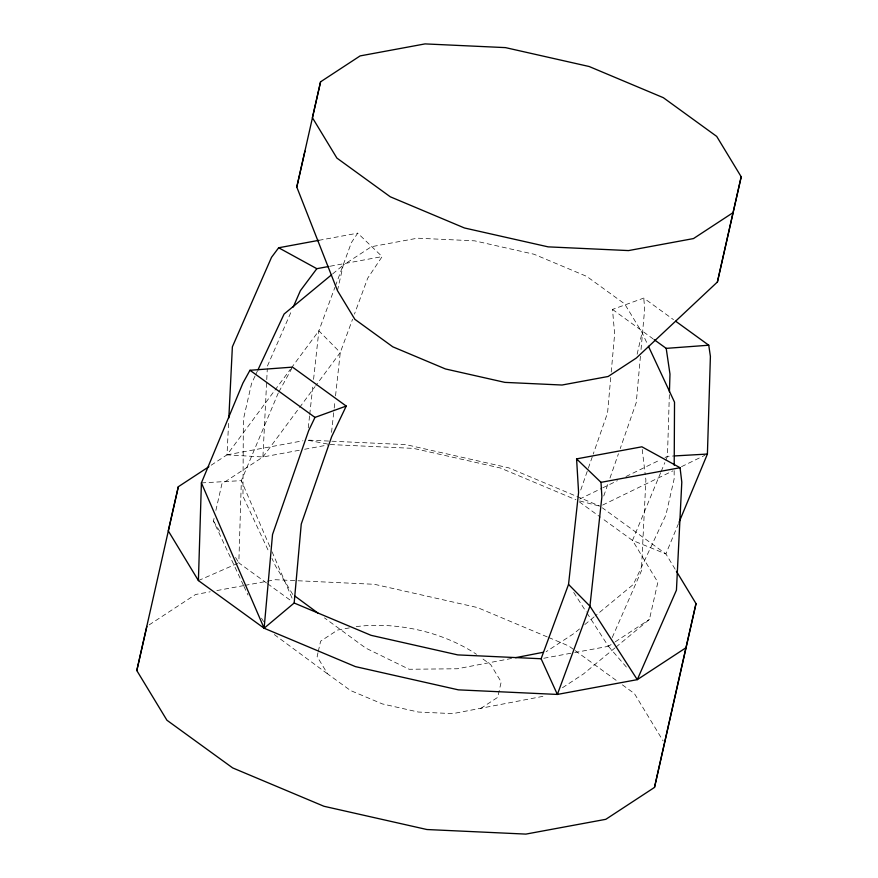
<?xml version="1.0" encoding="UTF-8"?>
<svg xmlns="http://www.w3.org/2000/svg" width="878" height="878" viewBox="0 0 878 878"><rect width="100%" height="100%" fill="white"/><g stroke="black" fill="none" stroke-linecap="round" stroke-linejoin="round"><path stroke-width="0.66" stroke-dasharray="4.39 3.29" d="M674.172 470.685L674.139 478.905L665.93 514.947L633.378 584.419L595.361 615.851M669.354 394.65L667.456 456.33L665.37 461.356M211.159 465.219L227.018 454.837L228.642 422.022M215.878 510.414L221.914 483.855L262.917 456.988L266.682 380.964M266.758 379.603L267.296 368.738M610.737 377.507L607.565 412.89L593.254 454.025M611.231 372.063L614.644 333.958L612.493 309.429L643.761 298.081L673.503 319.647M640.424 356.281L636.276 402.475L620.23 448.592M641.039 349.488L644.693 308.738L643.761 298.081M308.255 427.915L309.583 415.777M309.736 414.427L312.974 384.762M313.567 379.362L318.868 330.819L334.924 287.315M331.544 432.371L334.057 409.367M334.211 408.018L334.946 401.257M335.539 395.846L340.269 352.55L352.572 319.23M243.371 585.143L213.464 521.027L214.067 518.371M337.459 290.618L343.254 265.134L371.361 246.729L417.489 238.19L474.614 240.835L534.054 254.258L586.745 276.405L624.675 303.909L642.059 332.597L647.284 343.77M317.99 652.727L317.123 656.579L327.626 673.909L350.552 690.536L382.391 703.926L418.312 712.036L452.839 713.627L545.26 695.914M318.286 651.443L320.624 641.181L337.602 630.053L349.554 627.847M637.132 354.251L642.059 332.597M615.906 647.141L649.413 619.451L657.863 582.268L632.5 540.42L601.507 517.954M580.742 490.012L587.887 469.445M588.337 468.161L592.804 455.309M603.746 496.004L608.202 483.196M609.98 478.071L618.452 453.717M335.396 286.03L351.441 242.537L357.719 233.153L382.139 256.606L367.695 278.216L354.46 314.104M660.673 472.649L632.5 540.42L665.886 553.919L676.4 571.249M661.2 471.398L664.844 462.607M678.507 523.573L665.886 553.919L602.374 507.846M267.428 366.027L291.606 310.757M574.761 652.53L608.41 646.307L610.056 642.542M612.251 637.516L641.379 570.941L645.89 479.981L645.418 475.997M255.048 376.058L251.558 383.499L243.36 419.541L242.965 496.279L269.052 552.185M255.63 374.818L257.375 371.098M278.26 393.015L241.351 480.639L238.827 562.875L266.495 582.937M278.908 391.84L291.88 368.299M299.255 450.271L262.917 456.988L227.018 454.837L274.166 391.182M274.979 390.084L290.42 369.232M291.233 368.134L318.868 330.819L340.269 352.55L315.839 385.53M262.917 456.988L298.739 408.621M299.563 407.524L315.026 386.627M332.696 273.87L343.254 265.134M579.513 628.944L574.234 633.312L546.138 651.717M584.803 624.576L594.307 616.718M614.863 648.008L583.365 674.041L562.074 688.001M149.117 624.916L195.542 594.505L210.193 591.794M480.716 708.469L497.694 697.351L501.195 681.943L490.692 664.613L480.87 657.49M586.998 613.074L608.41 646.307L614.106 642.575M615.248 641.829L649.413 619.451M579.601 499.099L601.562 488.409M602.791 487.817L617.432 480.694M625.97 476.534L660.135 459.896M665.019 457.526L667.456 456.33L672.778 456.033M602.648 505.059L672.899 470.86M681.526 466.657L704.935 455.254M198.406 580.577L238.827 562.875L234.602 555.906M511.556 658.445L457.339 668.762L409.159 669.266L365.742 648.085L324.476 617.892M318.857 240.331L357.719 233.153M330.161 266.221L382.139 256.606M227.018 454.837L302.932 440.789M304.644 449.273L327.527 445.036M216.855 590.565L243.491 585.637M244.819 585.385L266.133 581.445M267.461 581.203L275.451 579.721L374.434 584.298L477.412 607.543L547.444 636.989M356.194 626.618C396.582 621.492 442.534 631.732 476.502 654.319M543.8 658.259L573.411 652.782M201.402 482.911L241.351 480.639L269.919 546.818M330.216 444.542L413.571 448.395L500.284 467.974L575.902 499.758M327.626 444.048L306.927 440.054L405.91 444.63L508.889 467.886L600.179 506.255M579.721 500.954L598.895 505.926M548.695 637.505L568.703 645.923L574.179 649.896M612.493 309.429L653.045 338.831M579.37 501.898L600.398 517.142M575.277 650.686L617.991 681.668M622.37 684.84L634.41 693.576L663.142 740.955M267.603 583.749L291.957 601.408M274.309 634.575L327.626 673.909M608.41 646.307L626.782 667.521M573.707 592.441L586.263 611.922M292.824 594.538L275.429 565.86L271.95 558.397M213.464 521.027L220.51 532.661M261.501 618.167L263.576 621.591M243.941 586.372L247.98 595.021M272.07 551.812L293.087 600.508M642.213 449.459L645.253 474.669"/><path stroke-width="1.32" d="M674.205 465.197L674.524 402.168L648.436 346.261M198.406 580.577L201.402 482.911L242.921 383.06L249.967 370.275L292.528 367.125L346.228 406.064L331.654 436.673L301.253 524.078L294.163 603.01L264.124 628.231L198.406 580.577L168.28 530.883L178.322 486.73L208.898 466.701M669.431 391.917L669.98 374.094L666.193 348.368L654.132 339.632M679.023 522.311L707.405 454.058L710.401 356.391L708.755 345.219L675.709 321.249M228.84 417.917L232.374 346.821L271.522 257.32L278.666 247.772L318.857 240.331M676.4 571.249L696.013 603.603L685.97 647.755L637.285 679.649L557.365 694.432L458.393 689.856L355.414 666.611L264.124 628.231L272.531 534.493L308.628 430.714L314.972 417.412L346.228 406.064M568.538 584.419L578.591 492.426L576.583 458.887L641.895 446.803L680.055 467.722L681.8 482.132L676.444 590.159L637.285 679.649L589.939 606.149L568.538 584.419L541.111 658.752L557.365 694.432L589.939 606.149L601.88 496.915L601.002 482.34L576.583 458.887M696.013 603.603L654.494 787.423L605.809 819.317L525.889 834.1L426.917 829.523L323.938 806.267L232.648 767.899L166.93 720.234L136.803 670.551L178.322 486.73M296.786 187.047L320.569 81.83L360.123 55.907L425.062 43.9L505.487 47.621L589.149 66.508L663.329 97.688L716.711 136.408L741.197 176.785L717.403 282.003L636.265 358.081L608.158 376.486L562.03 385.025L504.905 382.38L445.464 368.958L392.773 346.81L354.844 319.296L337.459 290.618L296.786 187.047L304.94 151.17M717.403 282.003L741.197 176.785M654.494 787.423L685.97 647.755M136.803 670.551L146.856 626.398M320.569 81.83L312.403 117.696L336.889 158.073L390.282 196.793L464.451 227.973L548.124 246.861L628.538 250.581L693.477 238.575L733.031 212.663M293.252 306.993L300.397 290.662L316.826 268.69L328.822 266.462M257.956 369.857L284.11 314.028L331.643 274.737M515.551 657.677L543.471 652.244M601.002 482.34L680.055 467.722M666.193 348.368L708.755 345.219M674.117 455.956L707.405 454.058M541.111 658.752L457.756 654.9L371.043 635.321L294.163 603.01M278.666 247.772L316.826 268.69M249.967 370.275L314.972 417.412M294.997 596.151L317.924 613.063M201.402 482.911L264.124 628.231"/></g></svg>
